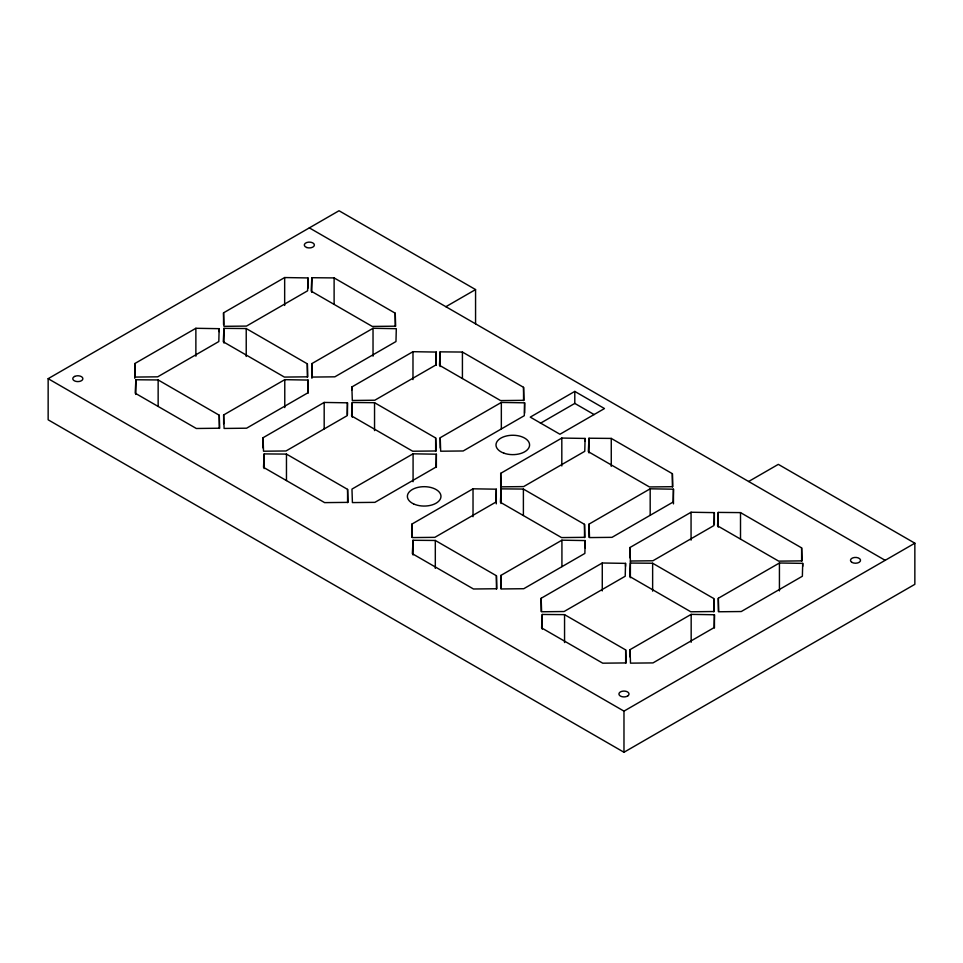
<?xml version="1.0" encoding="UTF-8"?>
<svg xmlns="http://www.w3.org/2000/svg" width="963" height="963" viewBox="0 0 963 963"><rect width="100%" height="100%" fill="white"/><g stroke="black" fill="none" stroke-linecap="round" stroke-linejoin="round"><path stroke-width="1.44" d="M219.143 328.684L218.818 341.54L157.703 376.822L135.205 377.075L134.748 363.581L195.874 328.287L219.143 328.684L219.143 331.621M307.943 277.934L307.618 290.79L246.504 326.084L223.994 326.325L223.548 312.831L284.663 277.549L307.943 277.934L307.943 288.214M308.04 380.06L307.715 392.916L246.6 428.198L224.102 428.451L223.645 414.957L284.771 379.663L308.04 380.06L308.04 393.277M347.462 402.823L347.125 415.691L286.011 450.973L263.513 451.214L263.068 437.72L324.182 402.438L347.462 402.823L347.462 414.572M436.251 352.073L435.926 364.941L374.812 400.223L352.314 400.476L351.856 386.97L412.983 351.688L436.251 352.073L436.251 365.302M436.359 454.199L436.022 467.067L374.908 502.349L352.41 502.59L351.964 489.096L413.079 453.814L436.359 454.199L436.359 467.416M496.294 489.192L495.969 502.048L434.855 537.342L412.357 537.583L411.911 524.089L473.026 488.807L496.294 489.192L496.294 503.878M524.618 402.823L524.293 415.691L463.179 450.973L440.669 451.214L440.223 437.72L501.338 402.438L524.618 402.823L524.618 413.103M585.095 438.442L584.77 451.31L523.655 486.592L501.145 486.845L500.7 473.339L561.814 438.057L585.095 438.442L585.095 441.379M585.191 540.568L584.866 553.424L523.752 588.718L501.254 588.959L500.808 575.465L561.923 540.183L585.191 540.568L585.191 547.911M625.541 563.379L625.216 576.235L564.101 611.517L541.603 611.77L541.158 598.276L602.272 562.994L625.541 563.379L625.541 566.316M673.462 489.192L673.125 502.048L612.011 537.342L589.512 537.583L589.067 524.089L650.181 488.807L673.462 489.192L673.462 503.878M714.341 512.629L714.016 525.497L652.902 560.779L630.392 561.02L629.946 547.526L691.061 512.244L714.341 512.629L714.341 524.378M714.438 614.755L714.113 627.611L652.998 662.905L630.5 663.146L630.055 649.652L691.169 614.37L714.438 614.755L714.438 627.972M802.709 563.379L802.372 576.235L741.257 611.529L718.759 611.77L718.314 598.276L779.428 562.994L802.709 563.379L802.709 566.316M135.879 379.759L135.205 393.205L196.32 428.487L219.696 428.222L219.263 415.234L158.149 379.952L135.879 379.759L135.879 394.445M223.958 328.359L223.284 341.793L284.398 377.087L307.775 376.822L307.341 363.833L246.227 328.552L223.958 328.359L223.958 343.045M264.187 453.91L263.513 467.344L324.627 502.626L348.016 502.373L347.583 489.385L286.468 454.091L264.187 453.91L264.187 468.596M311.843 277.717L311.169 291.151L372.284 326.433L395.661 326.18L395.227 313.192L334.113 277.91L311.843 277.717L311.843 292.403M352.265 402.498L351.591 415.944L412.706 451.226L436.095 450.973L435.661 437.972L374.547 402.69L352.265 402.498L352.265 417.196M413.031 540.279L412.357 553.713L473.471 588.995L496.848 588.742L496.427 575.754L435.312 540.46L413.031 540.279L413.031 554.965M440.151 351.856L439.477 365.302L500.591 400.584L523.968 400.331L523.547 387.331L462.421 352.049L440.151 351.856L440.151 366.554M501.109 488.867L500.435 502.313L561.549 537.595L584.926 537.33L584.505 524.341L523.391 489.06L501.109 488.867L501.109 503.553M542.277 614.454L541.603 627.9L602.718 663.182L626.094 662.929L625.673 649.929L564.559 614.647L542.277 614.454L542.277 629.152M588.995 438.225L588.321 451.671L649.435 486.953L672.812 486.688L672.379 473.7L611.264 438.418L588.995 438.225L588.995 452.911M718.242 512.412L717.567 525.846L778.682 561.14L802.059 560.875L801.625 547.887L740.511 512.605L718.242 512.412L718.242 527.098M748.636 481.5L778.321 464.359L914.85 543.192L914.85 584.324L623.976 752.259L48.15 419.808L48.15 378.676L339.024 210.741L475.566 289.574L475.566 323.845M311.916 363.581L373.03 328.287L396.299 328.684L395.974 341.54L334.859 376.822L312.361 377.075L311.916 363.581L311.916 378.266M445.881 306.703L475.566 289.574M574.791 391.411L530.264 417.123L559.948 434.253L604.475 408.553L574.791 391.411L574.791 403.413L540.448 423.239M48.15 378.676L623.976 711.127L914.85 543.192M652.637 563.247L630.356 563.054L629.682 576.488L690.796 611.782L714.173 611.517L713.752 598.529L652.637 563.247L652.637 591.15M309.352 227.882L885.166 560.322M574.791 403.413L594.147 414.584M801.625 547.887L801.625 561.104M779.428 562.994L779.428 590.897M740.511 512.605L740.511 539.039M718.314 598.276L718.314 611.493M713.752 598.529L713.752 611.746M691.169 614.37L691.169 642.273M691.061 512.244L691.061 540.147M672.379 473.7L672.379 486.917M650.181 488.807L650.181 515.241M630.392 561.02L630.356 577.74M629.946 547.526L629.946 557.806M630.055 649.652L630.055 656.995M625.673 649.929L625.673 663.158M623.976 711.127L623.976 752.259M611.264 438.418L611.264 466.321M602.272 562.994L602.272 590.897M589.067 524.089L589.067 537.306M584.505 524.341L584.505 537.559M564.559 614.647L564.559 642.562M561.923 540.183L561.923 566.617M561.814 438.057L561.814 465.96M541.158 598.276L541.158 611.493M523.547 387.331L523.547 400.548M523.391 489.06L523.391 515.494M501.338 402.438L501.338 428.872M500.7 473.339L500.7 488.024M500.808 575.465L500.808 588.682M496.427 575.754L496.427 588.971M473.026 488.807L473.026 516.71M462.421 352.049L462.421 378.483M440.223 437.72L440.223 448M435.661 437.972L435.661 451.202M435.312 540.46L435.312 568.375M413.079 453.814L413.079 481.717M412.983 351.688L412.983 379.603M411.911 524.089L411.911 537.306M395.227 313.192L395.227 326.409M374.547 402.69L374.547 430.605M373.03 328.287L373.03 356.202M351.856 386.97L351.856 389.907M347.583 489.385L347.583 502.602M334.113 277.91L334.113 304.344M324.182 402.438L324.182 428.872M307.341 363.833L307.341 377.051M286.468 454.091L286.468 480.537M284.663 277.549L284.663 305.452M284.771 379.663L284.771 407.578M263.068 437.72L263.068 448M246.227 328.552L246.227 356.454M223.645 414.957L223.645 423.768M223.548 312.831L223.548 324.579M219.263 415.234L219.263 428.451M195.874 328.287L195.874 356.202M158.149 379.952L158.149 406.386M134.748 363.581L134.748 378.266M74.572 376.461L73.694 377.027A5.032 2.913 0 0 0 73.982 380.554L74.958 381.071A5.032 2.913 0 0 0 81.699 380.541A5.032 2.913 0 0 0 81.373 376.617A5.032 2.913 0 0 0 74.572 376.461M627.876 695.828L626.913 696.357A5.032 2.913 0 0 1 620.786 696.249L619.883 695.695A5.032 2.913 0 0 1 620.69 691.783A5.032 2.913 0 0 1 627.491 691.903A5.032 2.913 0 0 1 627.876 695.828M413.572 503.89A16.792 9.69 0 0 0 440.753 497.919A16.792 9.69 0 0 0 418.207 487.314A16.792 9.69 0 0 0 413.572 503.89M503.914 453.176A16.792 9.69 0 0 0 529.578 445.267A16.792 9.69 0 0 0 504.889 436.395A16.792 9.69 0 0 0 503.914 453.176M306.824 247.539A5.032 2.913 0 0 0 314.383 245.011A5.032 2.913 0 0 0 306.824 242.495A5.032 2.913 0 0 0 306.824 247.539M851.93 562.38A5.032 2.913 0 0 0 860.356 561.08A5.032 2.913 0 0 0 854.181 557.517A5.032 2.913 0 0 0 851.93 562.38"/></g></svg>
